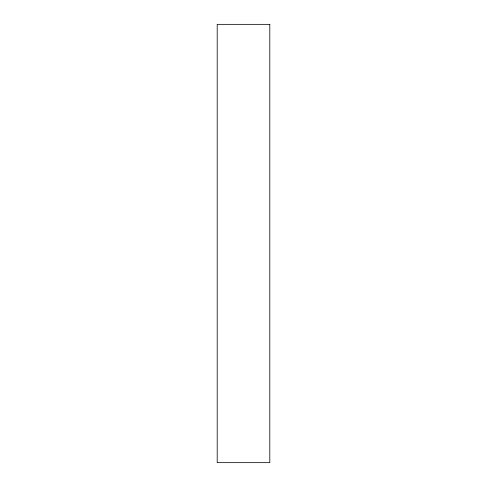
<?xml version="1.0" encoding="UTF-8"?>
<svg xmlns="http://www.w3.org/2000/svg" width="487" height="487" viewBox="0 0 487 487"><rect width="100%" height="100%" fill="white"/><g stroke="black" fill="none" stroke-linecap="round" stroke-linejoin="round"><path stroke-width="0.73" d="M269.798 24.35L217.202 24.35L217.202 462.65L269.798 462.65L269.798 24.35"/></g></svg>
